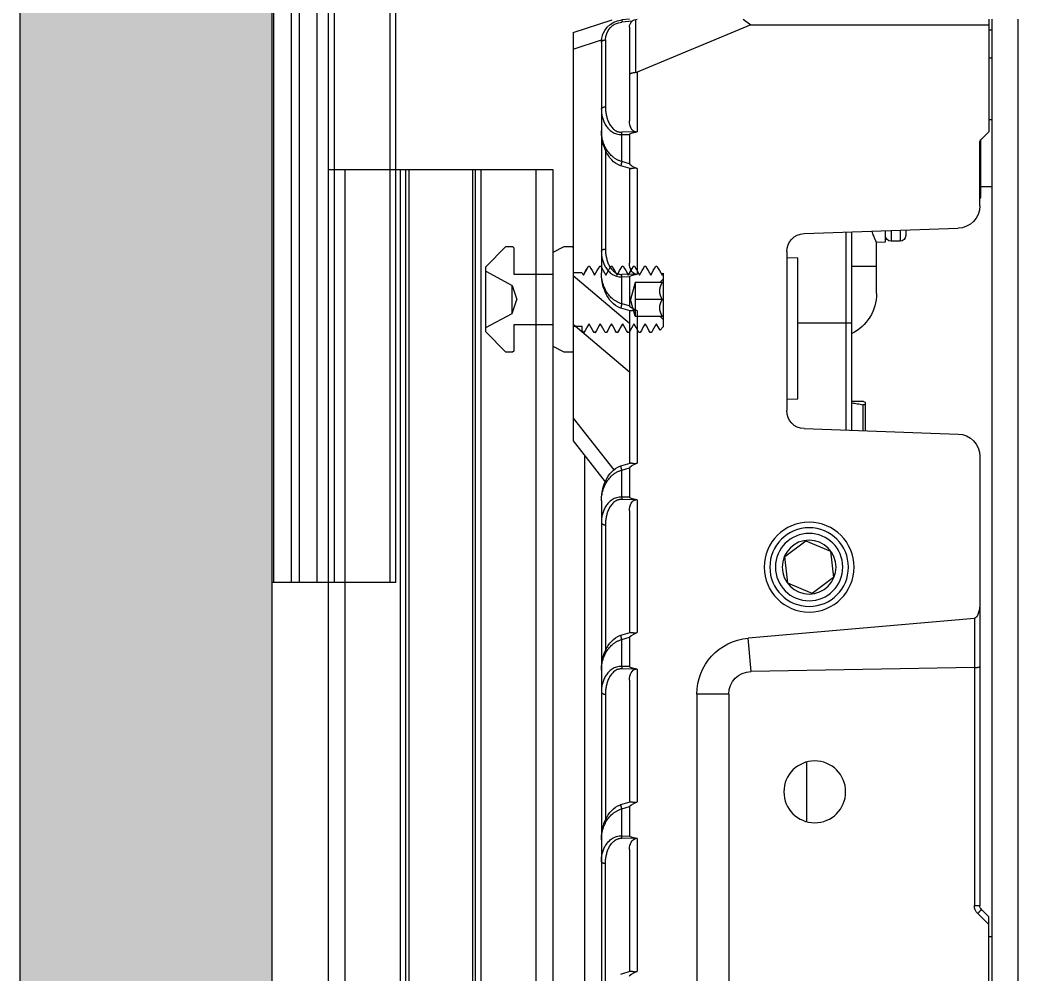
# Model space of a CAD drawing. Header units: millimetres. Extents: x 620 to 19791, y 2539 to 6969.
# Drawn here: x 18899.4 to 18988.3, y 4724 to 4808.9 of the extents above; entities that cross this region are included whole.
import ezdxf

# ---------------------------------------------------------------- set-up
doc = ezdxf.new("R2010")
doc.units = ezdxf.units.MM
doc.layers.add('02___PRT_ALL_AXES', color=7, linetype='Continuous')
doc.layers.add('DIM', color=4, linetype='Continuous')
doc.layers.add('1轮廓线', color=7, linetype='Continuous', lineweight=25)

# ---------------------------------------------------------------- blocks, each defined once
blk = doc.blocks.new('ETYFHGJM')
at = {"color": 7, "linetype": 'Continuous'}
for p, q in [((11681.027, 3999.164), (11681.027, 4167.914)), ((11683.327, 3999.164), (11683.327, 4167.914)), ((11683.627, 4167.914), (11683.627, 4157.914)), ((11705.502, 4167.914), (11704.827, 4167.414)), ((11715.08, 4167.897), (11715.08, 4163.168)), ((11715.627, 4167.914), (11716.301, 4167.855)), ((11704.827, 4167.414), (11683.627, 4167.414)), ((11704.827, 4167.414), (11714.927, 4163.205)), ((11715.375, 4167.751), (11716.301, 4167.67)), ((11715.627, 4167.214), (11715.627, 4158.883)), ((11720.627, 4166.727), (11717.161, 4167.873)), ((11683.627, 4166.984), (11683.327, 4166.984)), ((11720.627, 4166.727), (11720.627, 4130.389)), ((11717.762, 4166.076), (11717.762, 4160.129)), ((11720.627, 4165.259), (11718.112, 4166.091)), ((11718.127, 4165.862), (11718.127, 4145.343)), ((11683.627, 4164.484), (11683.327, 4164.484)), ((11714.927, 4163.205), (11714.927, 4157.898)), ((11683.627, 4158.984), (11683.327, 4158.984)), ((11683.627, 4157.914), (11684.281, 4157.26)), ((11715.06, 4157.896), (11716.301, 4157.865)), ((11715.627, 4157.668), (11715.627, 4155.056)), ((11716.301, 4157.65), (11715.627, 4157.668)), ((11716.301, 4155.259), (11716.301, 4157.65)), ((11684.327, 4152.039), (11684.327, 4157.206)), ((11684.427, 4151.317), (11684.427, 4156.906)), ((11717.762, 4156.255), (11717.762, 4147.473)), ((11714.927, 4154.626), (11714.927, 4145.242)), ((11715.552, 4154.627), (11716.381, 4154.876)), ((11715.627, 4155.056), (11716.301, 4155.259)), ((11715.627, 4154.649), (11715.627, 4146.227)), ((11684.327, 4153.039), (11683.327, 4153.039)), ((11684.427, 4152.039), (11684.327, 4152.039)), ((11700.083, 4148.839), (11686.357, 4149.318)), ((11691.027, 4149.155), (11691.027, 4148.664)), ((11691.527, 4149.138), (11691.527, 4148.164)), ((11692.327, 4149.11), (11692.327, 4148.164)), ((11695.827, 4131.34), (11695.827, 4148.988)), ((11696.317, 4131.357), (11696.317, 4148.97)), ((11693.627, 4143.514), (11693.627, 4148.072)), ((11701.627, 4147.24), (11701.627, 4133.087)), ((11693.627, 4145.914), (11695.827, 4145.914)), ((11715.06, 4145.24), (11716.301, 4145.209)), ((11720.627, 4145.119), (11715.627, 4140.873)), ((11715.627, 4145.012), (11715.627, 4142.401)), ((11716.301, 4144.995), (11715.627, 4145.012)), ((11716.301, 4142.603), (11716.301, 4144.995)), ((11715.552, 4141.971), (11716.381, 4142.22)), ((11715.627, 4142.401), (11716.301, 4142.603)), ((11714.927, 4141.97), (11714.927, 4128.426)), ((11715.627, 4141.993), (11715.627, 4128.403)), ((11700.627, 4140.915), (11695.827, 4140.915)), ((11720.627, 4140.794), (11715.627, 4136.548)), ((11694.777, 4133.914), (11694.627, 4133.857)), ((11694.627, 4133.857), (11694.627, 4131.298)), ((11694.627, 4133.614), (11694.848, 4133.614)), ((11694.777, 4133.914), (11695.827, 4133.914)), ((11694.848, 4133.614), (11694.848, 4131.305)), ((11720.627, 4132.419), (11717.01, 4127.828)), ((11700.083, 4131.488), (11686.357, 4131.009)), ((11720.627, 4130.389), (11717.774, 4126.767)), ((11684.427, 4129.01), (11684.427, 4089.046)), ((11719.627, 4129.119), (11719.627, 3869.208)), ((11716.381, 4128.176), (11715.552, 4128.425)), ((11715.627, 4127.995), (11715.627, 4125.384)), ((11716.301, 4127.793), (11715.627, 4127.995)), ((11716.301, 4125.401), (11716.301, 4127.793)), ((11715.627, 4125.384), (11716.301, 4125.401)), ((11714.927, 4125.154), (11714.927, 4113.35)), ((11715.06, 4125.156), (11716.301, 4125.187)), ((11718.127, 4125.053), (11718.127, 3861.381)), ((11715.627, 4124.169), (11715.627, 4113.327)), ((11717.762, 4122.923), (11717.762, 4111.722)), ((11699.907, 4121.514), (11697.731, 4120.581)), ((11701.803, 4120.096), (11699.907, 4121.514)), ((11697.731, 4120.581), (11697.451, 4118.231)), ((11701.523, 4117.746), (11701.803, 4120.096)), ((11697.451, 4118.231), (11699.347, 4116.813)), ((11699.347, 4116.813), (11701.523, 4117.746)), ((11684.912, 4114.601), (11684.912, 4110.226)), ((11684.912, 4114.601), (11705.063, 4112.838)), ((11704.803, 4109.869), (11705.063, 4112.838)), ((11716.381, 4113.101), (11715.552, 4113.35)), ((11715.627, 4112.92), (11715.627, 4110.309)), ((11716.301, 4112.718), (11715.627, 4112.92)), ((11716.301, 4110.326), (11716.301, 4112.718)), ((11684.914, 4110.226), (11684.914, 4089.046)), ((11684.914, 4110.226), (11704.803, 4109.869)), ((11715.627, 4110.309), (11716.301, 4110.326)), ((11714.927, 4110.079), (11714.927, 4098.275)), ((11715.06, 4110.08), (11716.301, 4110.112)), ((11715.627, 4109.094), (11715.627, 4098.252)), ((11706.784, 4107.857), (11706.784, 4065.06)), ((11706.784, 4107.857), (11709.627, 4107.857)), ((11709.627, 4107.857), (11709.627, 4063.46)), ((11717.762, 4107.848), (11717.762, 4096.647)), ((11699.827, 4096.507), (11699.827, 4101.821)), ((11716.381, 4098.025), (11715.552, 4098.274)), ((11715.627, 4097.845), (11715.627, 4095.233)), ((11716.301, 4097.642), (11715.627, 4097.845)), ((11716.301, 4095.251), (11716.301, 4097.642)), ((11715.06, 4095.005), (11716.301, 4095.036)), ((11716.301, 4095.251), (11715.627, 4095.233)), ((11714.927, 4095.003), (11714.927, 4083.199)), ((11715.627, 4094.018), (11715.627, 4083.176)), ((11717.762, 4081.571), (11717.762, 4092.772)), ((11684.914, 4089.046), (11684.427, 4089.046)), ((11684.281, 4088.692), (11683.627, 4088.039)), ((11684.621, 4088.339), (11683.627, 4087.345)), ((11683.627, 4079.039), (11683.627, 4088.039)), ((11683.627, 4086.289), (11683.327, 4086.289)), ((11716.381, 4082.95), (11715.552, 4083.199))]:
    blk.add_line(p, q, dxfattribs=at)
for points in [[(11716.381, 4154.876), (11716.471, 4154.906), (11716.665, 4154.991), (11716.854, 4155.104), (11717.033, 4155.242), (11717.202, 4155.402), (11717.359, 4155.582), (11717.503, 4155.782), (11717.635, 4155.999), (11717.754, 4156.236), (11717.861, 4156.494), (11717.953, 4156.774), (11718.029, 4157.073), (11718.085, 4157.39), (11718.118, 4157.724), (11718.127, 4157.999)], [(11716.381, 4142.22), (11716.471, 4142.25), (11716.665, 4142.336), (11716.854, 4142.448), (11717.033, 4142.586), (11717.202, 4142.746), (11717.359, 4142.927), (11717.503, 4143.126), (11717.635, 4143.343), (11717.754, 4143.58), (11717.861, 4143.838), (11717.953, 4144.118), (11718.029, 4144.417), (11718.085, 4144.734), (11718.118, 4145.068), (11718.127, 4145.343)], [(11718.127, 4125.053), (11718.119, 4125.321), (11718.086, 4125.654), (11718.03, 4125.972), (11717.955, 4126.271), (11717.864, 4126.55), (11717.757, 4126.809), (11717.638, 4127.046), (11717.507, 4127.264), (11717.364, 4127.463), (11717.207, 4127.644), (11717.039, 4127.805), (11716.861, 4127.943), (11716.673, 4128.056), (11716.48, 4128.143), (11716.381, 4128.176)], [(11718.127, 4109.978), (11718.119, 4110.245), (11718.086, 4110.579), (11718.03, 4110.896), (11717.955, 4111.196), (11717.864, 4111.475), (11717.757, 4111.733), (11717.638, 4111.97), (11717.507, 4112.188), (11717.364, 4112.388), (11717.207, 4112.569), (11717.039, 4112.729), (11716.861, 4112.867), (11716.673, 4112.981), (11716.48, 4113.068), (11716.381, 4113.101)], [(11718.127, 4094.902), (11718.119, 4095.17), (11718.086, 4095.504), (11718.03, 4095.821), (11717.955, 4096.12), (11717.864, 4096.4), (11717.757, 4096.658), (11717.638, 4096.895), (11717.507, 4097.113), (11717.364, 4097.312), (11717.207, 4097.493), (11717.039, 4097.654), (11716.861, 4097.792), (11716.673, 4097.905), (11716.48, 4097.992), (11716.381, 4098.025)]]:
    blk.add_lwpolyline(points, dxfattribs=at)
for radius in [4, 3.5, 2.4]:
    blk.add_circle((11699.627, 4119.164), radius, dxfattribs=at)
for centre, radius, start, end in [((11714.927, 4167.214), 0.7, 0, 90), ((11716.127, 4165.862), 2, 0, 85), ((11716.162, 4166.076), 1.6, 0, 85), ((11683.927, 4156.906), 0.5, 0, 45), ((11686.427, 4151.317), 2, 180, 268), ((11691.527, 4148.664), 0.5, 180, 270), ((11692.327, 4148.664), 0.5, 270, 0), ((11700.027, 4147.24), 1.6, 0, 88), ((11697.627, 4143.514), 4, 180, 243.22727), ((11700.027, 4133.087), 1.6, 272, 0), ((11686.427, 4129.01), 2, 92, 180), ((11704.627, 4107.857), 5, 0, 85), ((11683.927, 4089.046), 0.5, 314.99955, 360), ((11683.914, 4089.046), 1, 315, 360)]:
    blk.add_arc(centre, radius, start, end, dxfattribs=at)
for centre, major_axis, ratio, start_param, end_param in [((11714.927, 4164.299), (-0.272, 1.121), 0.575257, -3.540963, -3.320023), ((11714.927, 4158.997), (-0.119, 1.102), 0.625869, -3.120618, -1.741638), ((11711.038, 4157.784), (4.589, -0.117), 0.087128, 0.002222, 0.561803), ((11711.038, 4153.689), (4.588, 1.377), 0.083503, -0.58464, -0.025059), ((11714.927, 4146.341), (-0.119, 1.102), 0.625869, -3.120618, -1.741638), ((11711.038, 4145.128), (4.589, -0.117), 0.087128, 0.002222, 0.561803), ((11711.038, 4141.033), (4.588, 1.377), 0.083503, -0.58464, -0.025059), ((11711.038, 4129.362), (4.588, -1.377), 0.083503, 0.025059, 0.58464), ((11711.038, 4125.268), (4.589, 0.117), 0.087128, -0.561803, -0.002222), ((11714.927, 4124.055), (0.119, 1.102), 0.625869, -1.399955, -0.020975), ((11684.927, 4116.019), (0, -1.419), 0.352375, -1.570796, -0.030819), ((11711.038, 4114.287), (4.588, -1.377), 0.083503, 0.025059, 0.58464), ((11711.038, 4110.193), (4.589, 0.117), 0.087128, -0.561803, -0.002222), ((11704.767, 4107.857), (2.018, 0), 0.997597, 0, 1.552812), ((11714.927, 4108.98), (0.119, 1.102), 0.625869, -1.399955, -0.020975), ((11711.038, 4099.212), (4.588, -1.377), 0.083503, 0.025059, 0.58464), ((11711.038, 4095.117), (-4.589, -0.117), 0.087128, 2.57979, 3.139371), ((11714.927, 4093.904), (0.119, 1.102), 0.625869, -1.399955, -0.020975), ((11711.038, 4084.136), (4.588, -1.377), 0.083503, 0.025059, 0.58464)]:
    blk.add_ellipse(centre, major_axis=major_axis, ratio=ratio, start_param=start_param, end_param=end_param, dxfattribs=at)
for points, knots in [([(11716.301, 4167.855), (11716.302, 4167.855), (11716.302, 4167.854), (11716.303, 4167.853), (11716.304, 4167.85), (11716.304, 4167.847), (11716.305, 4167.839), (11716.306, 4167.824), (11716.306, 4167.803), (11716.306, 4167.777), (11716.305, 4167.745), (11716.303, 4167.709), (11716.302, 4167.684), (11716.301, 4167.67)], [0, 0, 0, 0, 0.007686, 0.013846, 0.021863, 0.043757, 0.073655, 0.157322, 0.271995, 0.415972, 0.58711, 0.782895, 1, 1, 1, 1]), ([(11718.127, 4165.862), (11718.127, 4165.869), (11718.126, 4165.882), (11718.119, 4165.909), (11718.1, 4165.943), (11718.066, 4165.978), (11718.021, 4166.01), (11717.966, 4166.036), (11717.903, 4166.057), (11717.834, 4166.071), (11717.786, 4166.075), (11717.762, 4166.076)], [0, 0, 0, 0, 0.043528, 0.088011, 0.182534, 0.288572, 0.408214, 0.541346, 0.68628, 0.840327, 1, 1, 1, 1]), ([(11715.08, 4163.168), (11715.119, 4163.165), (11715.193, 4163.159), (11715.298, 4163.143), (11715.392, 4163.122), (11715.462, 4163.101), (11715.51, 4163.082), (11715.541, 4163.067), (11715.567, 4163.052), (11715.588, 4163.036), (11715.605, 4163.02), (11715.618, 4163.003), (11715.625, 4162.986), (11715.627, 4162.974), (11715.627, 4162.968)], [0, 0, 0, 0, 0.188559, 0.364475, 0.523328, 0.661698, 0.722501, 0.777496, 0.826676, 0.870185, 0.908383, 0.941943, 0.971959, 1, 1, 1, 1]), ([(11717.762, 4160.129), (11717.762, 4160.009), (11717.751, 4159.771), (11717.7, 4159.416), (11717.627, 4159.126), (11717.547, 4158.901), (11717.475, 4158.735), (11717.39, 4158.574), (11717.256, 4158.367), (11717.089, 4158.178), (11716.885, 4158.025), (11716.738, 4157.948), (11716.611, 4157.904), (11716.51, 4157.879), (11716.407, 4157.866), (11716.337, 4157.864), (11716.301, 4157.865)], [0, 0, 0, 0, 0.120258, 0.240286, 0.360445, 0.420757, 0.481328, 0.54228, 0.60378, 0.729179, 0.793973, 0.860613, 0.894754, 0.929411, 0.964534, 1, 1, 1, 1]), ([(11718.127, 4159.915), (11718.127, 4159.789), (11718.112, 4159.538), (11718.042, 4159.167), (11717.921, 4158.806), (11717.773, 4158.521), (11717.622, 4158.307), (11717.491, 4158.155), (11717.34, 4158.015), (11717.169, 4157.89), (11716.978, 4157.786), (11716.766, 4157.706), (11716.538, 4157.658), (11716.381, 4157.649), (11716.301, 4157.65)], [0, 0, 0, 0, 0.116002, 0.231968, 0.348728, 0.467405, 0.528015, 0.589779, 0.653015, 0.718065, 0.785254, 0.854777, 0.926536, 1, 1, 1, 1]), ([(11718.127, 4159.915), (11718.127, 4159.921), (11718.126, 4159.935), (11718.119, 4159.962), (11718.1, 4159.995), (11718.066, 4160.031), (11718.021, 4160.062), (11717.966, 4160.089), (11717.903, 4160.109), (11717.834, 4160.123), (11717.786, 4160.128), (11717.762, 4160.129)], [0, 0, 0, 0, 0.043528, 0.088011, 0.182534, 0.288572, 0.408214, 0.541346, 0.68628, 0.840327, 1, 1, 1, 1]), ([(11715.06, 4157.896), (11715.038, 4157.893), (11714.994, 4157.89), (11714.949, 4157.894), (11714.927, 4157.898)], [0, 0, 0, 0, 0.497704, 1, 1, 1, 1]), ([(11716.301, 4155.259), (11716.384, 4155.279), (11716.544, 4155.33), (11716.769, 4155.437), (11716.974, 4155.568), (11717.218, 4155.763), (11717.477, 4156.041), (11717.721, 4156.409), (11717.905, 4156.795), (11718.033, 4157.192), (11718.11, 4157.594), (11718.127, 4157.864), (11718.127, 4157.999)], [0, 0, 0, 0, 0.071906, 0.142423, 0.211253, 0.278362, 0.407786, 0.532146, 0.652658, 0.770295, 0.885847, 1, 1, 1, 1]), ([(11716.301, 4157.65), (11716.302, 4157.688), (11716.303, 4157.759), (11716.302, 4157.83), (11716.301, 4157.865)], [0, 0, 0, 0, 0.520636, 1, 1, 1, 1]), ([(11714.927, 4154.626), (11714.942, 4154.633), (11714.972, 4154.645), (11715.019, 4154.658), (11715.067, 4154.666), (11715.114, 4154.669), (11715.161, 4154.668), (11715.206, 4154.663), (11715.249, 4154.657), (11715.304, 4154.648), (11715.357, 4154.638), (11715.406, 4154.629), (11715.44, 4154.624), (11715.472, 4154.621), (11715.501, 4154.62), (11715.528, 4154.621), (11715.544, 4154.624), (11715.552, 4154.627)], [0, 0, 0, 0, 0.076892, 0.153499, 0.229414, 0.304211, 0.377569, 0.449161, 0.518701, 0.585893, 0.711916, 0.77004, 0.824425, 0.874743, 0.920752, 0.962409, 1, 1, 1, 1]), ([(11716.301, 4155.259), (11716.309, 4155.234), (11716.323, 4155.186), (11716.341, 4155.116), (11716.358, 4155.052), (11716.369, 4155.002), (11716.376, 4154.967), (11716.38, 4154.945), (11716.383, 4154.925), (11716.385, 4154.911), (11716.386, 4154.901), (11716.386, 4154.895), (11716.386, 4154.889), (11716.386, 4154.885), (11716.385, 4154.881), (11716.384, 4154.879), (11716.383, 4154.877), (11716.382, 4154.876), (11716.381, 4154.876)], [0, 0, 0, 0, 0.194088, 0.380071, 0.551081, 0.700838, 0.766001, 0.82389, 0.873985, 0.91588, 0.933648, 0.949261, 0.96271, 0.974004, 0.983178, 0.990338, 0.995744, 1, 1, 1, 1]), ([(11717.762, 4147.473), (11717.762, 4147.353), (11717.751, 4147.115), (11717.7, 4146.76), (11717.627, 4146.47), (11717.547, 4146.245), (11717.475, 4146.079), (11717.39, 4145.918), (11717.256, 4145.711), (11717.089, 4145.522), (11716.885, 4145.369), (11716.738, 4145.292), (11716.611, 4145.248), (11716.51, 4145.224), (11716.407, 4145.21), (11716.337, 4145.208), (11716.301, 4145.209)], [0, 0, 0, 0, 0.120258, 0.240286, 0.360445, 0.420757, 0.481328, 0.54228, 0.60378, 0.729179, 0.793973, 0.860613, 0.894754, 0.929411, 0.964534, 1, 1, 1, 1]), ([(11718.127, 4147.259), (11718.127, 4147.265), (11718.126, 4147.279), (11718.119, 4147.306), (11718.1, 4147.339), (11718.066, 4147.375), (11718.021, 4147.406), (11717.966, 4147.433), (11717.903, 4147.453), (11717.834, 4147.467), (11717.786, 4147.472), (11717.762, 4147.473)], [0, 0, 0, 0, 0.043528, 0.088011, 0.182534, 0.288572, 0.408214, 0.541346, 0.68628, 0.840327, 1, 1, 1, 1]), ([(11718.127, 4147.259), (11718.127, 4147.133), (11718.112, 4146.882), (11718.042, 4146.511), (11717.921, 4146.15), (11717.773, 4145.865), (11717.622, 4145.652), (11717.491, 4145.5), (11717.34, 4145.359), (11717.169, 4145.235), (11716.978, 4145.13), (11716.766, 4145.05), (11716.538, 4145.002), (11716.381, 4144.993), (11716.301, 4144.995)], [0, 0, 0, 0, 0.116002, 0.231968, 0.348728, 0.467405, 0.528015, 0.589779, 0.653015, 0.718065, 0.785254, 0.854777, 0.926536, 1, 1, 1, 1]), ([(11715.06, 4145.24), (11715.038, 4145.237), (11714.994, 4145.234), (11714.949, 4145.238), (11714.927, 4145.242)], [0, 0, 0, 0, 0.497711, 1, 1, 1, 1]), ([(11716.301, 4142.603), (11716.384, 4142.623), (11716.544, 4142.674), (11716.769, 4142.781), (11716.974, 4142.912), (11717.218, 4143.107), (11717.477, 4143.385), (11717.721, 4143.753), (11717.905, 4144.139), (11718.033, 4144.536), (11718.11, 4144.938), (11718.127, 4145.208), (11718.127, 4145.343)], [0, 0, 0, 0, 0.071906, 0.142423, 0.211253, 0.278362, 0.407786, 0.532146, 0.652658, 0.770295, 0.885847, 1, 1, 1, 1]), ([(11716.301, 4144.995), (11716.302, 4145.032), (11716.303, 4145.103), (11716.302, 4145.175), (11716.301, 4145.209)], [0, 0, 0, 0, 0.520636, 1, 1, 1, 1]), ([(11716.301, 4142.603), (11716.309, 4142.578), (11716.323, 4142.53), (11716.341, 4142.46), (11716.358, 4142.396), (11716.369, 4142.346), (11716.376, 4142.311), (11716.38, 4142.289), (11716.383, 4142.269), (11716.385, 4142.255), (11716.386, 4142.245), (11716.386, 4142.239), (11716.386, 4142.234), (11716.386, 4142.229), (11716.385, 4142.225), (11716.384, 4142.223), (11716.383, 4142.221), (11716.382, 4142.22), (11716.381, 4142.22)], [0, 0, 0, 0, 0.194088, 0.380071, 0.551081, 0.700838, 0.766001, 0.82389, 0.873985, 0.91588, 0.933648, 0.949261, 0.96271, 0.974004, 0.983178, 0.990338, 0.995744, 1, 1, 1, 1]), ([(11714.927, 4141.97), (11714.942, 4141.977), (11714.972, 4141.989), (11715.019, 4142.002), (11715.067, 4142.01), (11715.114, 4142.013), (11715.161, 4142.012), (11715.206, 4142.008), (11715.249, 4142.001), (11715.304, 4141.992), (11715.357, 4141.982), (11715.406, 4141.973), (11715.44, 4141.968), (11715.472, 4141.965), (11715.501, 4141.964), (11715.528, 4141.965), (11715.544, 4141.969), (11715.552, 4141.971)], [0, 0, 0, 0, 0.076892, 0.153499, 0.229414, 0.304211, 0.377569, 0.449161, 0.518701, 0.585893, 0.711916, 0.77004, 0.824425, 0.874743, 0.920752, 0.962409, 1, 1, 1, 1]), ([(11695.827, 4133.775), (11695.663, 4133.754), (11695.336, 4133.706), (11695.011, 4133.646), (11694.848, 4133.614)], [0, 0, 0, 0, 0.499627, 1, 1, 1, 1]), ([(11715.552, 4128.425), (11715.544, 4128.427), (11715.528, 4128.431), (11715.501, 4128.432), (11715.472, 4128.431), (11715.44, 4128.428), (11715.406, 4128.423), (11715.357, 4128.414), (11715.304, 4128.404), (11715.249, 4128.395), (11715.206, 4128.388), (11715.161, 4128.384), (11715.114, 4128.383), (11715.067, 4128.386), (11715.019, 4128.394), (11714.972, 4128.407), (11714.942, 4128.419), (11714.927, 4128.426)], [0, 0, 0, 0, 0.037591, 0.079248, 0.125257, 0.175575, 0.22996, 0.288084, 0.414107, 0.481299, 0.550839, 0.622431, 0.695789, 0.770586, 0.846501, 0.923108, 1, 1, 1, 1]), ([(11716.301, 4127.793), (11716.309, 4127.817), (11716.323, 4127.865), (11716.341, 4127.935), (11716.358, 4128), (11716.369, 4128.05), (11716.376, 4128.085), (11716.38, 4128.107), (11716.383, 4128.127), (11716.385, 4128.141), (11716.386, 4128.151), (11716.386, 4128.157), (11716.386, 4128.162), (11716.386, 4128.167), (11716.385, 4128.17), (11716.384, 4128.173), (11716.383, 4128.175), (11716.382, 4128.176), (11716.381, 4128.176)], [0, 0, 0, 0, 0.194087, 0.380069, 0.55108, 0.700836, 0.765999, 0.823888, 0.873984, 0.915878, 0.933647, 0.94926, 0.962709, 0.974003, 0.983177, 0.990338, 0.995744, 1, 1, 1, 1]), ([(11718.127, 4125.053), (11718.127, 4125.187), (11718.11, 4125.458), (11718.033, 4125.86), (11717.905, 4126.257), (11717.721, 4126.643), (11717.477, 4127.011), (11717.218, 4127.289), (11716.974, 4127.484), (11716.769, 4127.615), (11716.544, 4127.722), (11716.384, 4127.773), (11716.301, 4127.793)], [0, 0, 0, 0, 0.114157, 0.229711, 0.347349, 0.467857, 0.592213, 0.721633, 0.78874, 0.857568, 0.928087, 1, 1, 1, 1]), ([(11716.301, 4125.401), (11716.381, 4125.403), (11716.538, 4125.394), (11716.766, 4125.346), (11716.977, 4125.266), (11717.169, 4125.161), (11717.34, 4125.037), (11717.491, 4124.896), (11717.622, 4124.744), (11717.773, 4124.531), (11717.921, 4124.246), (11718.042, 4123.885), (11718.112, 4123.513), (11718.127, 4123.262), (11718.127, 4123.137)], [0, 0, 0, 0, 0.073456, 0.145212, 0.214736, 0.281927, 0.34698, 0.410217, 0.471982, 0.532592, 0.651272, 0.768029, 0.883995, 1, 1, 1, 1]), ([(11716.301, 4125.401), (11716.302, 4125.364), (11716.303, 4125.293), (11716.302, 4125.221), (11716.301, 4125.187)], [0, 0, 0, 0, 0.520636, 1, 1, 1, 1]), ([(11714.927, 4125.154), (11714.949, 4125.158), (11714.994, 4125.162), (11715.038, 4125.159), (11715.06, 4125.156)], [0, 0, 0, 0, 0.502289, 1, 1, 1, 1]), ([(11716.301, 4125.187), (11716.337, 4125.188), (11716.407, 4125.186), (11716.51, 4125.172), (11716.611, 4125.148), (11716.738, 4125.103), (11716.885, 4125.027), (11717.089, 4124.874), (11717.256, 4124.685), (11717.39, 4124.478), (11717.503, 4124.264), (11717.612, 4123.984), (11717.7, 4123.636), (11717.751, 4123.281), (11717.762, 4123.042), (11717.762, 4122.923)], [0, 0, 0, 0, 0.035465, 0.070586, 0.105244, 0.139388, 0.206036, 0.270837, 0.39625, 0.457756, 0.518712, 0.639533, 0.759696, 0.879732, 1, 1, 1, 1]), ([(11718.127, 4123.137), (11718.127, 4123.131), (11718.126, 4123.117), (11718.119, 4123.09), (11718.1, 4123.057), (11718.066, 4123.021), (11718.021, 4122.99), (11717.966, 4122.963), (11717.903, 4122.943), (11717.834, 4122.929), (11717.786, 4122.924), (11717.762, 4122.923)], [0, 0, 0, 0, 0.043528, 0.088011, 0.182534, 0.288572, 0.408214, 0.541346, 0.68628, 0.840327, 1, 1, 1, 1]), ([(11715.552, 4113.35), (11715.544, 4113.352), (11715.528, 4113.355), (11715.501, 4113.357), (11715.472, 4113.356), (11715.44, 4113.352), (11715.406, 4113.347), (11715.357, 4113.339), (11715.304, 4113.329), (11715.249, 4113.319), (11715.206, 4113.313), (11715.161, 4113.309), (11715.114, 4113.307), (11715.067, 4113.31), (11715.019, 4113.318), (11714.972, 4113.332), (11714.942, 4113.344), (11714.927, 4113.35)], [0, 0, 0, 0, 0.037591, 0.079248, 0.125257, 0.175575, 0.22996, 0.288084, 0.414107, 0.481299, 0.550839, 0.622431, 0.695789, 0.770586, 0.846501, 0.923108, 1, 1, 1, 1]), ([(11716.301, 4112.718), (11716.309, 4112.742), (11716.323, 4112.79), (11716.341, 4112.86), (11716.358, 4112.925), (11716.369, 4112.974), (11716.376, 4113.009), (11716.38, 4113.032), (11716.383, 4113.051), (11716.385, 4113.066), (11716.386, 4113.076), (11716.386, 4113.082), (11716.386, 4113.087), (11716.386, 4113.091), (11716.385, 4113.095), (11716.384, 4113.098), (11716.383, 4113.1), (11716.382, 4113.101), (11716.381, 4113.101)], [0, 0, 0, 0, 0.194087, 0.380069, 0.55108, 0.700836, 0.765999, 0.823888, 0.873984, 0.915878, 0.933647, 0.94926, 0.962709, 0.974003, 0.983177, 0.990338, 0.995744, 1, 1, 1, 1]), ([(11718.127, 4109.978), (11718.127, 4110.112), (11718.11, 4110.383), (11718.033, 4110.785), (11717.905, 4111.182), (11717.721, 4111.568), (11717.477, 4111.936), (11717.218, 4112.213), (11716.974, 4112.409), (11716.769, 4112.539), (11716.544, 4112.647), (11716.384, 4112.698), (11716.301, 4112.718)], [0, 0, 0, 0, 0.114157, 0.229711, 0.347349, 0.467857, 0.592213, 0.721633, 0.78874, 0.857568, 0.928087, 1, 1, 1, 1]), ([(11684.914, 4110.226), (11684.898, 4110.226), (11684.866, 4110.227), (11684.818, 4110.228), (11684.771, 4110.23), (11684.712, 4110.235), (11684.644, 4110.241), (11684.581, 4110.251), (11684.537, 4110.26), (11684.509, 4110.267), (11684.484, 4110.274), (11684.464, 4110.282), (11684.448, 4110.29), (11684.438, 4110.298), (11684.432, 4110.304), (11684.429, 4110.308), (11684.427, 4110.313), (11684.427, 4110.316), (11684.427, 4110.317)], [0, 0, 0, 0, 0.095393, 0.189697, 0.28194, 0.371293, 0.538124, 0.684337, 0.748191, 0.805221, 0.855073, 0.897523, 0.93254, 0.960421, 0.971966, 0.98217, 0.991364, 1, 1, 1, 1]), ([(11716.301, 4110.326), (11716.381, 4110.328), (11716.538, 4110.319), (11716.766, 4110.27), (11716.977, 4110.191), (11717.169, 4110.086), (11717.34, 4109.961), (11717.491, 4109.821), (11717.622, 4109.669), (11717.773, 4109.456), (11717.921, 4109.171), (11718.042, 4108.809), (11718.112, 4108.438), (11718.127, 4108.187), (11718.127, 4108.062)], [0, 0, 0, 0, 0.073456, 0.145212, 0.214736, 0.281927, 0.34698, 0.410217, 0.471982, 0.532592, 0.651272, 0.768029, 0.883995, 1, 1, 1, 1]), ([(11716.301, 4110.326), (11716.302, 4110.289), (11716.303, 4110.217), (11716.302, 4110.146), (11716.301, 4110.112)], [0, 0, 0, 0, 0.520636, 1, 1, 1, 1]), ([(11714.927, 4110.079), (11714.949, 4110.082), (11714.994, 4110.086), (11715.038, 4110.083), (11715.06, 4110.08)], [0, 0, 0, 0, 0.502289, 1, 1, 1, 1]), ([(11716.301, 4110.112), (11716.337, 4110.113), (11716.407, 4110.111), (11716.51, 4110.097), (11716.611, 4110.073), (11716.738, 4110.028), (11716.885, 4109.952), (11717.089, 4109.799), (11717.256, 4109.609), (11717.39, 4109.402), (11717.503, 4109.189), (11717.612, 4108.908), (11717.7, 4108.56), (11717.751, 4108.206), (11717.762, 4107.967), (11717.762, 4107.848)], [0, 0, 0, 0, 0.035465, 0.070586, 0.105244, 0.139388, 0.206036, 0.270837, 0.39625, 0.457756, 0.518712, 0.639533, 0.759696, 0.879732, 1, 1, 1, 1]), ([(11718.127, 4108.062), (11718.127, 4108.055), (11718.126, 4108.042), (11718.119, 4108.015), (11718.1, 4107.981), (11718.066, 4107.946), (11718.021, 4107.914), (11717.966, 4107.888), (11717.903, 4107.867), (11717.834, 4107.853), (11717.786, 4107.849), (11717.762, 4107.848)], [0, 0, 0, 0, 0.043528, 0.088011, 0.182534, 0.288572, 0.408214, 0.541346, 0.68628, 0.840327, 1, 1, 1, 1]), ([(11715.552, 4098.274), (11715.544, 4098.277), (11715.528, 4098.28), (11715.501, 4098.281), (11715.472, 4098.28), (11715.44, 4098.277), (11715.406, 4098.272), (11715.357, 4098.263), (11715.304, 4098.253), (11715.249, 4098.244), (11715.206, 4098.238), (11715.161, 4098.233), (11715.114, 4098.232), (11715.067, 4098.235), (11715.019, 4098.243), (11714.972, 4098.256), (11714.942, 4098.268), (11714.927, 4098.275)], [0, 0, 0, 0, 0.037591, 0.079248, 0.125257, 0.175575, 0.22996, 0.288084, 0.414107, 0.481299, 0.550839, 0.622431, 0.695789, 0.770586, 0.846501, 0.923108, 1, 1, 1, 1]), ([(11716.301, 4097.642), (11716.309, 4097.667), (11716.323, 4097.715), (11716.341, 4097.785), (11716.358, 4097.849), (11716.369, 4097.899), (11716.376, 4097.934), (11716.38, 4097.956), (11716.383, 4097.976), (11716.385, 4097.99), (11716.386, 4098), (11716.386, 4098.006), (11716.386, 4098.012), (11716.386, 4098.016), (11716.385, 4098.02), (11716.384, 4098.022), (11716.383, 4098.024), (11716.382, 4098.025), (11716.381, 4098.025)], [0, 0, 0, 0, 0.194087, 0.380069, 0.55108, 0.700836, 0.765999, 0.823888, 0.873984, 0.915878, 0.933647, 0.94926, 0.962709, 0.974003, 0.983177, 0.990338, 0.995744, 1, 1, 1, 1]), ([(11718.127, 4094.902), (11718.127, 4095.037), (11718.11, 4095.307), (11718.033, 4095.709), (11717.905, 4096.106), (11717.721, 4096.492), (11717.477, 4096.86), (11717.218, 4097.138), (11716.974, 4097.333), (11716.769, 4097.464), (11716.544, 4097.571), (11716.384, 4097.622), (11716.301, 4097.642)], [0, 0, 0, 0, 0.114157, 0.229711, 0.347349, 0.467857, 0.592213, 0.721633, 0.78874, 0.857568, 0.928087, 1, 1, 1, 1]), ([(11718.127, 4092.986), (11718.127, 4093.112), (11718.116, 4093.3), (11718.077, 4093.548), (11718.022, 4093.793), (11717.921, 4094.095), (11717.773, 4094.38), (11717.622, 4094.594), (11717.491, 4094.746), (11717.34, 4094.886), (11717.169, 4095.011), (11716.978, 4095.115), (11716.766, 4095.195), (11716.538, 4095.243), (11716.381, 4095.252), (11716.301, 4095.251)], [0, 0, 0, 0, 0.115995, 0.173963, 0.232018, 0.348771, 0.46744, 0.528045, 0.589806, 0.653038, 0.718084, 0.785268, 0.854787, 0.926541, 1, 1, 1, 1]), ([(11716.301, 4095.036), (11716.302, 4095.071), (11716.303, 4095.142), (11716.302, 4095.213), (11716.301, 4095.251)], [0, 0, 0, 0, 0.479364, 1, 1, 1, 1]), ([(11717.762, 4092.772), (11717.762, 4092.892), (11717.751, 4093.13), (11717.7, 4093.485), (11717.627, 4093.775), (11717.547, 4094), (11717.475, 4094.166), (11717.39, 4094.327), (11717.256, 4094.534), (11717.089, 4094.723), (11716.885, 4094.876), (11716.738, 4094.953), (11716.611, 4094.997), (11716.51, 4095.022), (11716.407, 4095.035), (11716.337, 4095.037), (11716.301, 4095.036)], [0, 0, 0, 0, 0.120259, 0.240287, 0.360446, 0.420758, 0.481329, 0.542282, 0.603781, 0.72918, 0.793974, 0.860614, 0.894755, 0.929412, 0.964534, 1, 1, 1, 1]), ([(11714.927, 4095.003), (11714.949, 4095.007), (11714.994, 4095.011), (11715.038, 4095.008), (11715.06, 4095.005)], [0, 0, 0, 0, 0.502289, 1, 1, 1, 1]), ([(11717.762, 4092.772), (11717.786, 4092.773), (11717.834, 4092.778), (11717.903, 4092.792), (11717.966, 4092.812), (11718.021, 4092.839), (11718.066, 4092.87), (11718.1, 4092.906), (11718.119, 4092.939), (11718.126, 4092.966), (11718.127, 4092.98), (11718.127, 4092.986)], [0, 0, 0, 0, 0.159673, 0.31372, 0.458654, 0.591786, 0.711428, 0.817466, 0.911989, 0.956472, 1, 1, 1, 1]), ([(11684.621, 4088.339), (11684.598, 4088.361), (11684.554, 4088.406), (11684.5, 4088.461), (11684.458, 4088.503), (11684.43, 4088.532), (11684.403, 4088.56), (11684.378, 4088.585), (11684.356, 4088.609), (11684.336, 4088.629), (11684.321, 4088.645), (11684.311, 4088.656), (11684.305, 4088.663), (11684.299, 4088.669), (11684.294, 4088.675), (11684.29, 4088.68), (11684.286, 4088.684), (11684.284, 4088.687), (11684.282, 4088.689), (11684.281, 4088.691), (11684.28, 4088.692), (11684.28, 4088.692), (11684.281, 4088.692)], [0, 0, 0, 0, 0.195909, 0.38376, 0.472438, 0.556507, 0.635161, 0.70767, 0.773345, 0.831581, 0.881819, 0.903794, 0.923602, 0.941191, 0.956527, 0.969577, 0.980309, 0.988699, 0.99474, 0.998445, 0.999454, 1, 1, 1, 1]), ([(11715.552, 4083.199), (11715.544, 4083.201), (11715.528, 4083.204), (11715.501, 4083.206), (11715.472, 4083.205), (11715.44, 4083.202), (11715.406, 4083.197), (11715.357, 4083.188), (11715.304, 4083.178), (11715.249, 4083.168), (11715.206, 4083.162), (11715.161, 4083.158), (11715.114, 4083.157), (11715.067, 4083.16), (11715.019, 4083.168), (11714.972, 4083.181), (11714.942, 4083.193), (11714.927, 4083.199)], [0, 0, 0, 0, 0.037591, 0.079248, 0.125257, 0.175575, 0.22996, 0.288084, 0.414107, 0.481299, 0.550839, 0.622431, 0.695789, 0.770586, 0.846501, 0.923108, 1, 1, 1, 1])]:
    blk.add_open_spline(points, degree=3, knots=knots, dxfattribs=at)
at = {"layer": '02___PRT_ALL_AXES', "color": 7, "linetype": 'Continuous'}
for p, q in [((11692.827, 4148.114), (11692.827, 4149.092)), ((11691.527, 4148.164), (11692.327, 4148.164)), ((11693.627, 4148.072), (11692.827, 4148.114)), ((11701.627, 4146.718), (11700.627, 4146.692)), ((11700.627, 4134.135), (11700.627, 4146.692)), ((11701.627, 4134.109), (11700.627, 4134.135))]:
    blk.add_line(p, q, dxfattribs=at)
for centre, radius in [((11699.627, 4119.164), 3), ((11699.127, 4099.164), 2.75)]:
    blk.add_circle(centre, radius, dxfattribs=at)
blk.add_open_spline([(11693.627, 4148.072), (11693.627, 4148.072), (11693.627, 4148.072), (11693.627, 4148.072), (11693.627, 4148.072), (11693.628, 4148.073), (11693.628, 4148.074), (11693.629, 4148.076), (11693.63, 4148.079), (11693.632, 4148.081), (11693.633, 4148.085), (11693.636, 4148.09), (11693.64, 4148.099), (11693.645, 4148.11), (11693.652, 4148.123), (11693.659, 4148.139), (11693.667, 4148.156), (11693.68, 4148.183), (11693.699, 4148.222), (11693.723, 4148.274), (11693.75, 4148.334), (11693.78, 4148.401), (11693.812, 4148.474), (11693.846, 4148.555), (11693.895, 4148.674), (11693.96, 4148.838), (11694.009, 4148.975), (11694.033, 4149.047)], degree=3, knots=[0, 0, 0, 0, 0.000069, 0.000275, 0.000617, 0.001097, 0.002467, 0.004383, 0.006844, 0.009849, 0.013399, 0.017491, 0.027298, 0.03925, 0.053327, 0.069509, 0.087773, 0.108089, 0.154752, 0.209239, 0.271253, 0.340486, 0.416616, 0.499313, 0.588251, 0.78355, 1, 1, 1, 1], dxfattribs=at)
blk = doc.blocks.new('*U124')
blk.add_blockref('ETYFHGJM', (-11700.827, -4002.914))
blk = doc.blocks.new('*U125')
at = {"color": 0, "linetype": 'ByBlock', "lineweight": -2, "transparency": 16777216}
blk.add_blockref('*U124', (0, 675), dxfattribs=at)
blk = doc.blocks.new('tyfjg')
at = {"color": 30, "linetype": 'Continuous', "true_color": 0xf26722}
for p, q in [((6005.128, 3408.494), (7001.628, 3408.494)), ((7001.628, 3388.494), (7001.628, 3408.494)), ((6005.128, 3406.994), (7001.628, 3406.994)), ((6005.128, 3402.094), (7001.628, 3402.094)), ((6005.128, 3401.594), (7001.628, 3401.594)), ((7001.628, 3401.334), (6005.128, 3401.334)), ((7001.628, 3395.655), (6005.128, 3395.655)), ((6005.128, 3395.394), (7001.628, 3395.394)), ((6005.128, 3394.894), (7001.628, 3394.894)), ((6005.128, 3389.994), (7001.628, 3389.994)), ((6005.128, 3388.494), (7001.628, 3388.494))]:
    blk.add_line(p, q, dxfattribs=at)
blk = doc.blocks.new('STDGB')
at = {"color": 2, "linetype": 'Continuous'}
for p, q in [((11938.212, 3865.817), (11938.212, 3944.817)), ((11949.212, 3944.817), (11938.212, 3944.817)), ((11938.359, 3865.817), (11938.359, 3944.817)), ((11939.92, 3865.817), (11939.92, 3944.817)), ((11940.627, 3865.817), (11940.627, 3944.817)), ((11942.212, 3865.817), (11942.212, 3944.817)), ((11943.212, 3865.817), (11943.212, 3944.817)), ((11943.712, 3944.817), (11943.712, 3865.817)), ((11948.712, 3865.817), (11948.712, 3944.817)), ((11949.212, 3865.817), (11949.212, 3944.817)), ((11949.212, 3865.817), (11938.212, 3865.817))]:
    blk.add_line(p, q, dxfattribs=at)
blk = doc.blocks.new('RYFHVN')
at = {"layer": '1轮廓线', "linetype": 'Continuous', "lineweight": 25}
for p, q in [((8617.813, 3200.29), (8619.613, 3202.09)), ((8619.613, 3202.09), (8620.213, 3202.09)), ((8620.213, 3202.09), (8620.313, 3201.99)), ((8620.313, 3201.99), (8620.313, 3199.64)), ((8623.813, 3201.59), (8624.813, 3202.09)), ((8624.813, 3202.09), (8625.513, 3202.09)), ((8625.513, 3202.09), (8625.613, 3201.99)), ((8625.613, 3202.29), (8625.613, 3199.79)), ((8623.813, 3199.64), (8623.813, 3201.59)), ((8617.813, 3199.89), (8617.813, 3200.29)), ((8626.963, 3200.34), (8626.963, 3200.34)), ((8626.963, 3200.34), (8627.063, 3200.34)), ((8627.063, 3200.34), (8627.063, 3200.34)), ((8627.963, 3200.34), (8627.963, 3200.34)), ((8627.963, 3200.34), (8628.063, 3200.34)), ((8628.063, 3200.339), (8628.063, 3200.34)), ((8628.963, 3200.34), (8628.963, 3200.339)), ((8628.963, 3200.34), (8629.063, 3200.34)), ((8629.063, 3200.339), (8629.063, 3200.34)), ((8629.963, 3200.34), (8629.963, 3200.339)), ((8629.963, 3200.34), (8630.063, 3200.34)), ((8630.063, 3200.34), (8630.063, 3200.34)), ((8630.963, 3200.34), (8630.963, 3200.34)), ((8630.963, 3200.34), (8631.063, 3200.34)), ((8631.063, 3200.34), (8631.063, 3200.34)), ((8631.963, 3200.34), (8631.963, 3200.34)), ((8631.963, 3200.34), (8632.063, 3200.34)), ((8632.063, 3200.34), (8632.063, 3200.34)), ((8632.963, 3200.34), (8632.963, 3200.34)), ((8632.963, 3200.34), (8633.063, 3200.34)), ((8633.063, 3200.34), (8633.063, 3200.34)), ((8617.813, 3198.28), (8617.813, 3199.89)), ((8620.313, 3199.64), (8623.813, 3199.64)), ((8625.613, 3199.79), (8626.381, 3199.79)), ((8626.38, 3199.79), (8626.381, 3199.79)), ((8626.513, 3199.56), (8626.513, 3199.56)), ((8627.513, 3199.56), (8627.513, 3199.56)), ((8628.513, 3199.56), (8628.513, 3199.56)), ((8629.513, 3199.56), (8629.513, 3199.56)), ((8630.513, 3199.56), (8630.513, 3199.56)), ((8631.513, 3199.56), (8631.513, 3199.56)), ((8632.513, 3199.56), (8632.513, 3199.56)), ((8633.513, 3199.56), (8633.513, 3199.56)), ((8633.613, 3199.734), (8633.613, 3199.734)), ((8633.613, 3199.734), (8633.613, 3199.19)), ((8620.172, 3196.144), (8620.172, 3198.636)), ((8633.313, 3198.89), (8631.113, 3198.89)), ((8631.113, 3198.89), (8631.113, 3195.89)), ((8633.613, 3199.19), (8633.313, 3198.89)), ((8633.613, 3199.19), (8633.613, 3195.59)), ((8617.813, 3196.79), (8617.813, 3197.99)), ((8633.545, 3197.39), (8631.113, 3197.39)), ((8617.813, 3194.89), (8617.813, 3196.5)), ((8631.113, 3195.89), (8633.313, 3195.89)), ((8633.313, 3195.89), (8633.613, 3195.59)), ((8617.813, 3194.49), (8617.813, 3194.89)), ((8620.313, 3195.14), (8620.313, 3192.79)), ((8623.813, 3195.14), (8620.313, 3195.14)), ((8623.813, 3193.19), (8623.813, 3195.14)), ((8626.413, 3194.99), (8625.613, 3194.99)), ((8625.613, 3194.99), (8625.613, 3192.79)), ((8626.413, 3194.59), (8626.413, 3194.99)), ((8627.013, 3195.219), (8627.013, 3195.219)), ((8628.013, 3195.22), (8628.013, 3195.22)), ((8629.013, 3195.219), (8629.013, 3195.219)), ((8630.013, 3195.22), (8630.013, 3195.22)), ((8631.013, 3195.219), (8631.013, 3195.219)), ((8632.013, 3195.219), (8632.013, 3195.219)), ((8633.013, 3195.219), (8633.013, 3195.219)), ((8633.613, 3194.94), (8633.335, 3194.662)), ((8633.613, 3195.59), (8633.613, 3194.94)), ((8619.613, 3192.69), (8617.813, 3194.49)), ((8626.563, 3194.44), (8626.413, 3194.59)), ((8626.563, 3194.44), (8626.563, 3194.44)), ((8627.463, 3194.44), (8627.463, 3194.44)), ((8627.563, 3194.44), (8627.463, 3194.44)), ((8627.563, 3194.44), (8627.563, 3194.44)), ((8628.463, 3194.44), (8628.463, 3194.44)), ((8628.563, 3194.44), (8628.463, 3194.44)), ((8628.563, 3194.44), (8628.563, 3194.439)), ((8629.463, 3194.439), (8629.463, 3194.44)), ((8629.563, 3194.44), (8629.463, 3194.44)), ((8629.563, 3194.44), (8629.563, 3194.441)), ((8630.463, 3194.441), (8630.463, 3194.44)), ((8630.563, 3194.44), (8630.463, 3194.44)), ((8630.563, 3194.44), (8630.563, 3194.44)), ((8631.463, 3194.44), (8631.463, 3194.44)), ((8631.563, 3194.44), (8631.463, 3194.44)), ((8631.563, 3194.44), (8631.563, 3194.44)), ((8632.463, 3194.44), (8632.463, 3194.44)), ((8632.563, 3194.44), (8632.463, 3194.44)), ((8632.563, 3194.44), (8632.563, 3194.44)), ((8633.335, 3194.662), (8633.335, 3194.662)), ((8624.813, 3192.69), (8623.813, 3193.19)), ((8620.213, 3192.69), (8619.613, 3192.69)), ((8620.313, 3192.79), (8620.213, 3192.69)), ((8625.513, 3192.69), (8624.813, 3192.69)), ((8625.613, 3192.79), (8625.513, 3192.69))]:
    blk.add_line(p, q, dxfattribs=at)
at = {"layer": '1轮廓线'}
for p, q in [((8617.813, 3199.89), (8620.172, 3198.636)), ((8620.172, 3198.636), (8620.584, 3197.39)), ((8631.113, 3198.89), (8630.711, 3197.39)), ((8620.172, 3196.144), (8620.584, 3197.39)), ((8631.113, 3195.89), (8630.711, 3197.39)), ((8617.813, 3194.89), (8620.172, 3196.144))]:
    blk.add_line(p, q, dxfattribs=at)
at = {"layer": '1轮廓线', "linetype": 'Continuous', "lineweight": 25}
for points, degree in [([(8626.84, 3200.126), (8626.675, 3199.845), (8626.51, 3199.565)], 2), ([(8626.513, 3199.56), (8626.663, 3199.82), (8626.813, 3200.08), (8626.963, 3200.34)], 3), ([(8627.063, 3200.34), (8627.213, 3200.08), (8627.363, 3199.82), (8627.513, 3199.56)], 3), ([(8627.513, 3199.56), (8627.663, 3199.82), (8627.813, 3200.08), (8627.963, 3200.34)], 3), ([(8627.936, 3200.299), (8627.945, 3200.326), (8627.954, 3200.34), (8627.963, 3200.34)], 3), ([(8628.063, 3200.339), (8628.213, 3200.079), (8628.363, 3199.82), (8628.513, 3199.56)], 3), ([(8628.513, 3199.56), (8628.663, 3199.82), (8628.813, 3200.079), (8628.963, 3200.339)], 3), ([(8628.936, 3200.297), (8628.945, 3200.326), (8628.954, 3200.34), (8628.963, 3200.34)], 3), ([(8629.063, 3200.339), (8629.213, 3200.08), (8629.363, 3199.82), (8629.513, 3199.56)], 3), ([(8629.513, 3199.56), (8629.663, 3199.82), (8629.813, 3200.08), (8629.963, 3200.339)], 3), ([(8629.936, 3200.298), (8629.945, 3200.326), (8629.954, 3200.34), (8629.963, 3200.34)], 3), ([(8630.063, 3200.34), (8630.213, 3200.08), (8630.363, 3199.82), (8630.513, 3199.56)], 3), ([(8630.937, 3200.298), (8630.723, 3199.931), (8630.509, 3199.566)], 2), ([(8630.513, 3199.56), (8630.663, 3199.82), (8630.813, 3200.08), (8630.963, 3200.34)], 3), ([(8630.935, 3200.293), (8630.944, 3200.324), (8630.954, 3200.34), (8630.963, 3200.34)], 3), ([(8631.063, 3200.34), (8631.213, 3200.08), (8631.363, 3199.82), (8631.513, 3199.56)], 3), ([(8631.513, 3199.56), (8631.663, 3199.82), (8631.813, 3200.08), (8631.963, 3200.34)], 3), ([(8631.936, 3200.299), (8631.945, 3200.326), (8631.954, 3200.34), (8631.963, 3200.34)], 3), ([(8632.063, 3200.34), (8632.213, 3200.08), (8632.363, 3199.82), (8632.513, 3199.56)], 3), ([(8632.513, 3199.56), (8632.663, 3199.82), (8632.813, 3200.08), (8632.963, 3200.34)], 3), ([(8633.063, 3200.34), (8633.213, 3200.08), (8633.363, 3199.82), (8633.513, 3199.56)], 3), ([(8626.38, 3199.79), (8626.425, 3199.713), (8626.469, 3199.637), (8626.513, 3199.56)], 3), ([(8633.513, 3199.56), (8633.546, 3199.618), (8633.58, 3199.676), (8633.613, 3199.734)], 3), ([(8633.313, 3195.89), (8633.313, 3195.89), (8633.427, 3195.89), (8633.545, 3195.89)], 2), ([(8627.013, 3195.219), (8626.863, 3194.959), (8626.713, 3194.7), (8626.563, 3194.44)], 3), ([(8627.463, 3194.44), (8627.313, 3194.699), (8627.163, 3194.959), (8627.013, 3195.219)], 3), ([(8628.013, 3195.22), (8627.863, 3194.96), (8627.713, 3194.7), (8627.563, 3194.44)], 3), ([(8628.463, 3194.44), (8628.313, 3194.7), (8628.163, 3194.96), (8628.013, 3195.22)], 3), ([(8629.013, 3195.219), (8628.863, 3194.959), (8628.713, 3194.699), (8628.563, 3194.439)], 3), ([(8629.463, 3194.439), (8629.313, 3194.699), (8629.163, 3194.959), (8629.013, 3195.219)], 3), ([(8630.013, 3195.22), (8629.863, 3194.96), (8629.713, 3194.7), (8629.563, 3194.441)], 3), ([(8629.585, 3194.471), (8629.801, 3194.842), (8630.017, 3195.212)], 2), ([(8630.463, 3194.441), (8630.313, 3194.7), (8630.163, 3194.96), (8630.013, 3195.22)], 3), ([(8631.013, 3195.219), (8630.863, 3194.959), (8630.713, 3194.7), (8630.563, 3194.44)], 3), ([(8631.463, 3194.44), (8631.313, 3194.7), (8631.163, 3194.96), (8631.013, 3195.219)], 3), ([(8632.013, 3195.219), (8631.863, 3194.959), (8631.713, 3194.7), (8631.563, 3194.44)], 3), ([(8632.463, 3194.44), (8632.313, 3194.7), (8632.163, 3194.959), (8632.013, 3195.219)], 3), ([(8633.013, 3195.219), (8632.863, 3194.959), (8632.713, 3194.7), (8632.563, 3194.44)], 3), ([(8633.335, 3194.662), (8633.228, 3194.848), (8633.12, 3195.033), (8633.013, 3195.219)], 3), ([(8627.563, 3194.44), (8627.572, 3194.44), (8627.581, 3194.455), (8627.59, 3194.483)], 3), ([(8628.59, 3194.481), (8628.581, 3194.454), (8628.572, 3194.44), (8628.563, 3194.44)], 3)]:
    blk.add_open_spline(points, degree=degree, dxfattribs=at)
for points, degree, knots in [([(8633.613, 3198.89), (8633.427, 3198.89), (8633.313, 3198.89), (8633.313, 3198.89)], 2, [0, 0, 0, 0.500069, 1, 1, 1]), ([(8633.545, 3197.39), (8633.426, 3197.596), (8633.369, 3197.781), (8633.313, 3197.963), (8633.313, 3198.315), (8633.426, 3198.683), (8633.545, 3198.89)], 2, [0, 0, 0, 0.25, 0.25, 0.5, 0.75, 1, 1, 1]), ([(8617.813, 3197.99), (8617.813, 3197.99), (8617.813, 3198.015), (8617.813, 3198.036), (8617.813, 3198.109), (8617.813, 3198.16), (8617.813, 3198.215), (8617.813, 3198.28)], 2, [0, 0, 0, 0.25, 0.25, 0.5, 0.75, 0.75, 1, 1, 1]), ([(8617.813, 3196.5), (8617.813, 3196.563), (8617.813, 3196.62), (8617.813, 3196.668), (8617.813, 3196.742), (8617.813, 3196.765), (8617.813, 3196.79), (8617.813, 3196.79)], 2, [0, 0, 0, 0.250039, 0.250039, 0.500079, 0.750118, 0.750118, 1, 1, 1]), ([(8633.545, 3195.89), (8633.426, 3196.096), (8633.369, 3196.281), (8633.313, 3196.463), (8633.313, 3196.815), (8633.426, 3197.183), (8633.545, 3197.39)], 2, [0, 0, 0, 0.25, 0.25, 0.5, 0.75, 1, 1, 1]), ([(8629.588, 3194.475), (8629.587, 3194.473), (8629.586, 3194.471), (8629.578, 3194.45), (8629.57, 3194.44), (8629.563, 3194.44)], 3, [0, 0, 0, 0, 0.097677, 0.097677, 1, 1, 1, 1]), ([(8632.563, 3194.44), (8632.571, 3194.44), (8632.58, 3194.452), (8632.589, 3194.479), (8632.59, 3194.482), (8632.591, 3194.484)], 3, [0, 0, 0, 0, 0.90212, 0.90212, 1, 1, 1, 1])]:
    blk.add_open_spline(points, degree=degree, knots=knots, dxfattribs=at)

msp = doc.modelspace()

# ---------------------------------------------------------------- hatches: boundary and pattern name
h = msp.add_hatch()
h.set_pattern_fill('ANSI36', color=256, scale=4)
h.set_pattern_definition([(45, (2911.064, 2147.77), (6.735192, 24.695704), [31.75, -6.35, 0, -6.35])])
h.paths.add_polyline_path([(18899.43688, 3728.41603), (18921.90428, 3728.41603), (18921.90428, 5626.66817), (18899.43688, 5626.66817)])

# ---------------------------------------------------------------- linework, layer by layer
at = {"layer": 'DIM', "color": 0}
msp.add_lwpolyline([(18899.43688, 5626.66817), (18899.43688, 3728.41603), (18921.90428, 3728.41603), (18921.90428, 5626.66817)], close=True, dxfattribs=at)

# ---------------------------------------------------------------- block references
at = {"xscale": -1}
msp.add_blockref('*U125', (18968.50428, 3968.98875), dxfattribs=at)
for name, p in [('STDGB', (6983.69187, 893.04602)), ('RYFHVN', (10323.09129, 1586.67359))]:
    msp.add_blockref(name, p)
at = {"rotation": 90}
msp.add_blockref('tyfjg', (22335.39868, -2206.02442), dxfattribs=at)

doc.saveas('drawing.dxf')
